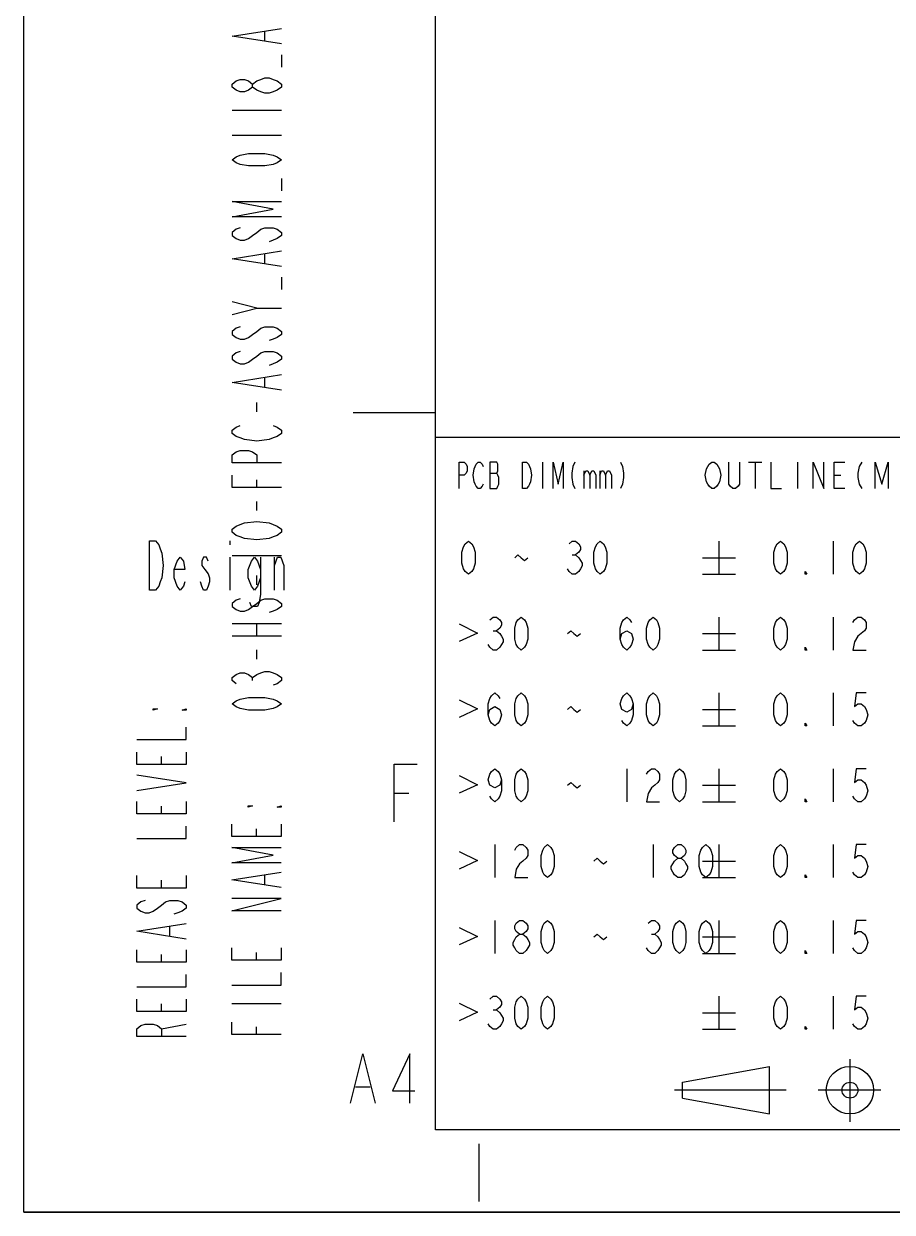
# Model space of a CAD drawing. Header units: millimetres. Extents: x 0 to 210, y 0 to 297.
# Drawn here: x 0 to 52.7, y 0 to 72.1 of the extents above; entities that cross this region are included whole.
import ezdxf

# ---------------------------------------------------------------- set-up
doc = ezdxf.new("R2010")
doc.units = ezdxf.units.MM
doc.header["$LTSCALE"] = 19.36
doc.linetypes.add('CENTER', pattern=[0.6, 0.375, -0.075, 0.075, -0.075])
doc.layers.get('0').update_dxf_attribs({"linetype": 'CONTINUOUS'})
doc.layers.add('DEFAULT_1', color=7, linetype='CENTER')

msp = doc.modelspace()

# ---------------------------------------------------------------- linework, layer by layer
at = {"color": 7}
for p, q in [((0, 0), (0, 297)), ((25, 5), (25, 292)), ((205, 47), (25, 47)), ((39.992, 7.882), (45.272, 8.842)), ((45.272, 5.962), (45.272, 8.842)), ((39.992, 6.922), (39.992, 7.882)), ((39.992, 6.922), (45.272, 5.962)), ((205, 5), (25, 5)), ((0, 0), (210, 0))]:
    msp.add_line(p, q, dxfattribs=at)
at = {"color": 2}
for p, q in [((0, 0), (0, 297)), ((14.643, 71.057), (14.643, 71.62)), ((15.643, 70.213), (15.643, 69.463)), ((12.643, 66.838), (15.643, 66.838)), ((12.643, 65.338), (15.643, 65.338)), ((15.643, 62.713), (15.643, 61.963)), ((14.643, 57.557), (14.643, 58.12)), ((15.643, 56.713), (15.643, 55.963)), ((14.143, 54.838), (12.643, 55.213)), ((14.643, 50.057), (14.643, 50.62)), ((14.143, 48.557), (14.143, 49.12)), ((20, 48.5), (25, 48.5)), ((31.48, 45.5), (31.48, 43.9)), ((44, 45.5), (44.8, 45.5)), ((44.4, 45.5), (44.4, 43.9)), ((46.96, 45.5), (46.96, 43.9)), ((28.3, 44.833), (28.72, 44.833)), ((34, 44.967), (34, 43.9)), ((34.96, 44.967), (34.96, 43.9)), ((49.2, 44.7), (49.6, 44.7)), ((14.143, 43.963), (14.143, 44.432)), ((14.143, 42.557), (14.143, 43.12)), ((12.502, 40.733), (12.502, 40.483)), ((42.2, 40.7), (42.2, 38.7)), ((49.134, 40.7), (49.134, 38.7)), ((12.502, 39.733), (12.502, 37.733)), ((12.643, 39.838), (15.643, 39.838)), ((15.221, 37.733), (15.221, 39.733)), ((33.3, 39.867), (33.5, 39.867)), ((41.2, 39.7), (43.2, 39.7)), ((14.143, 38.057), (14.143, 38.62)), ((41.2, 38.7), (43.2, 38.7)), ((42.2, 36.1), (42.2, 34.1)), ((49.134, 36.1), (49.134, 34.1)), ((12.643, 35.713), (15.643, 35.713)), ((14.143, 34.963), (14.143, 35.713)), ((12.643, 34.963), (15.643, 34.963)), ((28.5, 35.267), (28.7, 35.267)), ((41.2, 35.1), (43.2, 35.1)), ((14.143, 33.557), (14.143, 34.12)), ((41.2, 34.1), (43.2, 34.1)), ((13.893, 32.245), (13.893, 32.432)), ((42.2, 31.5), (42.2, 29.5)), ((49.134, 31.5), (49.134, 29.5)), ((41.2, 30.5), (43.2, 30.5)), ((41.2, 29.5), (43.2, 29.5)), ((8.361, 27.166), (8.361, 27.634)), ((36.6, 26.9), (36.6, 24.9)), ((42.2, 26.9), (42.2, 24.9)), ((49.134, 26.9), (49.134, 24.9)), ((22.491, 25.422), (23.366, 25.422)), ((41.2, 25.9), (43.2, 25.9)), ((8.361, 24.166), (8.361, 24.634)), ((41.2, 24.9), (43.2, 24.9)), ((14.132, 22.782), (14.132, 23.251)), ((28.6, 22.3), (28.6, 20.3)), ((38.2, 22.3), (38.2, 20.3)), ((42.2, 22.3), (42.2, 20.3)), ((49.134, 22.3), (49.134, 20.3)), ((41.2, 21.3), (43.2, 21.3)), ((14.632, 19.876), (14.632, 20.439)), ((41.2, 20.3), (43.2, 20.3)), ((8.361, 19.666), (8.361, 20.134)), ((8.861, 16.759), (8.861, 17.322)), ((28.6, 17.7), (28.6, 15.7)), ((42.2, 17.7), (42.2, 15.7)), ((49.134, 17.7), (49.134, 15.7)), ((38.1, 16.867), (38.3, 16.867)), ((41.2, 16.7), (43.2, 16.7)), ((8.361, 15.166), (8.361, 15.634)), ((14.132, 15.282), (14.132, 15.751)), ((41.2, 15.7), (43.2, 15.7)), ((42.2, 13.1), (42.2, 11.1)), ((49.134, 13.1), (49.134, 11.1)), ((8.361, 12.166), (8.361, 12.634)), ((12.632, 12.657), (15.632, 12.657)), ((28.5, 12.267), (28.7, 12.267)), ((41.2, 12.1), (43.2, 12.1)), ((8.361, 11.134), (9.861, 11.416)), ((14.132, 10.782), (14.132, 11.251)), ((41.2, 11.1), (43.2, 11.1)), ((20.137, 7.615), (21.037, 7.615)), ((27.615, 4.156), (27.615, 0.656)), ((210, 0), (0, 0))]:
    msp.add_line(p, q, dxfattribs=at)
for points in [[(15.643, 70.87), (12.643, 71.338), (15.643, 71.807)], [(13.893, 68.245), (13.643, 68.057), (13.393, 67.963), (13.143, 67.963), (12.893, 68.057), (12.643, 68.245), (12.643, 68.432), (12.893, 68.62), (13.143, 68.713), (13.393, 68.713), (13.643, 68.62), (13.893, 68.432)], [(15.643, 68.245), (15.393, 68.057), (15.143, 67.963), (14.893, 67.87), (14.643, 67.87), (14.393, 67.963), (14.143, 68.057), (13.893, 68.245), (13.893, 68.432), (14.143, 68.62), (14.393, 68.713), (14.643, 68.807), (14.893, 68.807), (15.143, 68.713), (15.393, 68.62), (15.643, 68.432), (15.643, 68.245)], [(15.643, 63.838), (15.393, 63.651), (15.143, 63.557), (14.643, 63.463), (13.643, 63.463), (13.143, 63.557), (12.893, 63.651), (12.643, 63.838), (12.893, 64.026), (13.143, 64.12), (13.643, 64.213), (14.643, 64.213), (15.143, 64.12), (15.393, 64.026), (15.643, 63.838)], [(15.643, 60.37), (12.643, 60.37), (15.143, 60.838), (12.643, 61.307), (15.643, 61.307)], [(13.143, 59.713), (12.893, 59.62), (12.643, 59.432), (12.643, 59.245), (12.893, 59.057), (13.143, 58.963), (13.393, 58.963), (13.643, 59.057), (13.893, 59.245), (14.143, 59.432), (14.393, 59.62), (14.643, 59.713), (15.143, 59.713), (15.393, 59.62), (15.643, 59.432), (15.643, 59.245), (15.393, 59.057), (15.143, 58.963), (14.893, 58.87)], [(15.643, 57.37), (12.643, 57.838), (15.643, 58.307)], [(12.643, 54.463), (14.143, 54.838), (15.643, 54.838)], [(13.143, 53.713), (12.893, 53.62), (12.643, 53.432), (12.643, 53.245), (12.893, 53.057), (13.143, 52.963), (13.393, 52.963), (13.643, 53.057), (13.893, 53.245), (14.143, 53.432), (14.393, 53.62), (14.643, 53.713), (15.143, 53.713), (15.393, 53.62), (15.643, 53.432), (15.643, 53.245), (15.393, 53.057), (15.143, 52.963), (14.893, 52.87)], [(13.143, 52.213), (12.893, 52.12), (12.643, 51.932), (12.643, 51.745), (12.893, 51.557), (13.143, 51.463), (13.393, 51.463), (13.643, 51.557), (13.893, 51.745), (14.143, 51.932), (14.393, 52.12), (14.643, 52.213), (15.143, 52.213), (15.393, 52.12), (15.643, 51.932), (15.643, 51.745), (15.393, 51.557), (15.143, 51.463), (14.893, 51.37)], [(15.643, 49.87), (12.643, 50.338), (15.643, 50.807)], [(15.143, 47.713), (15.393, 47.62), (15.643, 47.432), (15.643, 47.245), (15.393, 47.057), (15.143, 46.963), (14.893, 46.87), (14.143, 46.776), (13.393, 46.87), (13.143, 46.963), (12.893, 47.057), (12.643, 47.245), (12.643, 47.432), (12.893, 47.62), (13.143, 47.713)], [(15.643, 45.463), (12.643, 45.463), (12.643, 45.932), (12.893, 46.12), (13.143, 46.213), (13.643, 46.213), (13.893, 46.12), (14.143, 45.932), (14.143, 45.463)], [(26.44, 43.9), (26.44, 45.5), (26.74, 45.5), (26.86, 45.367), (26.92, 45.233), (26.92, 44.967), (26.86, 44.833), (26.74, 44.7), (26.44, 44.7)], [(27.88, 44.167), (27.82, 44.033), (27.7, 43.9), (27.58, 43.9), (27.46, 44.033), (27.4, 44.167), (27.34, 44.3), (27.28, 44.7), (27.34, 45.1), (27.4, 45.233), (27.46, 45.367), (27.58, 45.5), (27.7, 45.5), (27.82, 45.367), (27.88, 45.233)], [(28.3, 45.5), (28.3, 43.9), (28.72, 43.9), (28.78, 44.033), (28.84, 44.167), (28.84, 44.567), (28.78, 44.7), (28.72, 44.833), (28.78, 44.967), (28.78, 45.367), (28.72, 45.5), (28.3, 45.5)], [(30.28, 45.5), (30.52, 45.5), (30.64, 45.367), (30.7, 45.233), (30.76, 45.1), (30.82, 44.7), (30.76, 44.3), (30.7, 44.167), (30.64, 44.033), (30.52, 43.9), (30.28, 43.9), (30.28, 45.5)], [(32.14, 43.9), (32.14, 45.5), (32.44, 44.167), (32.74, 45.5), (32.74, 43.9)], [(33.46, 45.5), (33.34, 45.233), (33.28, 44.833), (33.28, 44.567), (33.34, 44.167), (33.46, 43.9)], [(36.22, 45.5), (36.34, 45.233), (36.4, 44.833), (36.4, 44.567), (36.34, 44.167), (36.22, 43.9)], [(42.16, 44.167), (42.08, 44.033), (41.92, 43.9), (41.76, 43.9), (41.6, 44.033), (41.52, 44.167), (41.44, 44.3), (41.36, 44.7), (41.44, 45.1), (41.52, 45.233), (41.6, 45.367), (41.76, 45.5), (41.92, 45.5), (42.08, 45.367), (42.16, 45.233), (42.24, 45.1), (42.32, 44.7), (42.24, 44.3), (42.16, 44.167)], [(43.44, 45.5), (43.44, 44.167), (43.36, 44.033), (43.2, 43.9), (43.04, 43.9), (42.88, 44.033), (42.8, 44.167), (42.8, 45.5)], [(45.36, 45.5), (45.36, 43.9), (46, 43.9)], [(47.92, 43.9), (47.92, 45.5), (48.56, 43.9), (48.56, 45.5)], [(49.84, 43.9), (49.2, 43.9), (49.2, 45.5), (49.84, 45.5)], [(50.88, 45.5), (50.72, 45.233), (50.64, 44.833), (50.64, 44.567), (50.72, 44.167), (50.88, 43.9)], [(51.68, 43.9), (51.68, 45.5), (52.08, 44.167), (52.48, 45.5), (52.48, 43.9)], [(15.643, 43.963), (12.643, 43.963), (12.643, 44.713)], [(34, 44.7), (34.12, 44.967), (34.24, 44.967), (34.36, 44.7), (34.36, 43.9)], [(34.36, 44.7), (34.48, 44.967), (34.6, 44.967), (34.72, 44.7), (34.72, 43.9)], [(34.96, 44.7), (35.08, 44.967), (35.2, 44.967), (35.32, 44.7), (35.32, 43.9)], [(35.32, 44.7), (35.44, 44.967), (35.56, 44.967), (35.68, 44.7), (35.68, 43.9)], [(15.143, 41.713), (15.393, 41.62), (15.643, 41.432), (15.643, 41.245), (15.393, 41.057), (15.143, 40.963), (14.893, 40.87), (14.143, 40.776), (13.393, 40.87), (13.143, 40.963), (12.893, 41.057), (12.643, 41.245), (12.643, 41.432), (12.893, 41.62), (13.143, 41.713), (13.393, 41.807), (14.143, 41.901), (14.893, 41.807), (15.143, 41.713)], [(7.627, 40.733), (8.002, 40.733), (8.19, 40.483), (8.283, 40.233), (8.377, 39.983), (8.471, 39.233), (8.377, 38.483), (8.283, 38.233), (8.19, 37.983), (8.002, 37.733), (7.627, 37.733), (7.627, 40.733)], [(27, 38.7), (26.8, 38.867), (26.7, 39.033), (26.6, 39.367), (26.6, 40.033), (26.7, 40.367), (26.8, 40.533), (27, 40.7), (27.2, 40.533), (27.3, 40.367), (27.4, 40.033), (27.4, 39.367), (27.3, 39.033), (27.2, 38.867), (27, 38.7)], [(33.1, 40.533), (33.3, 40.7), (33.5, 40.7), (33.7, 40.533), (33.8, 40.367), (33.8, 40.2), (33.7, 40.033), (33.5, 39.867), (33.7, 39.7), (33.8, 39.533), (33.9, 39.367), (33.9, 39.2), (33.8, 39.033), (33.7, 38.867), (33.5, 38.7), (33.3, 38.7), (33.1, 38.867), (33, 39.033)], [(35, 38.7), (34.8, 38.867), (34.7, 39.033), (34.6, 39.367), (34.6, 40.033), (34.7, 40.367), (34.8, 40.533), (35, 40.7), (35.2, 40.533), (35.3, 40.367), (35.4, 40.033), (35.4, 39.367), (35.3, 39.033), (35.2, 38.867), (35, 38.7)], [(45.934, 38.7), (45.734, 38.867), (45.634, 39.033), (45.534, 39.367), (45.534, 40.033), (45.634, 40.367), (45.734, 40.533), (45.934, 40.7), (46.134, 40.533), (46.234, 40.367), (46.334, 40.033), (46.334, 39.367), (46.234, 39.033), (46.134, 38.867), (45.934, 38.7)], [(50.734, 38.7), (50.534, 38.867), (50.434, 39.033), (50.334, 39.367), (50.334, 40.033), (50.434, 40.367), (50.534, 40.533), (50.734, 40.7), (50.934, 40.533), (51.034, 40.367), (51.134, 40.033), (51.134, 39.367), (51.034, 39.033), (50.934, 38.867), (50.734, 38.7)], [(9.784, 38.233), (9.69, 37.983), (9.502, 37.733), (9.315, 37.983), (9.127, 38.483), (9.127, 38.983), (9.315, 39.483), (9.502, 39.733), (9.69, 39.483), (9.784, 38.983), (9.127, 38.983)], [(11.19, 39.483), (11.096, 39.733), (10.908, 39.733), (10.815, 39.483), (10.815, 39.233), (11.002, 38.983), (11.19, 38.733), (11.284, 38.483), (11.284, 38.233), (11.19, 37.983), (11.096, 37.733), (10.908, 37.733), (10.815, 37.983), (10.721, 38.233)], [(14.377, 38.483), (14.19, 37.983), (14.002, 37.733), (13.815, 37.983), (13.627, 38.483), (13.627, 38.983), (13.815, 39.483), (14.002, 39.733), (14.19, 39.483), (14.377, 38.983)], [(14.377, 39.733), (14.377, 37.483), (14.283, 36.983), (14.19, 36.733), (13.815, 36.733), (13.721, 36.983)], [(15.221, 39.233), (15.409, 39.733), (15.596, 39.733), (15.784, 39.233), (15.784, 37.733)], [(29.8, 39.7), (30, 39.867), (30.2, 39.7), (30.4, 39.533), (30.6, 39.7)], [(47.534, 38.7), (47.434, 38.7), (47.434, 38.867), (47.534, 38.7)], [(13.143, 37.213), (12.893, 37.12), (12.643, 36.932), (12.643, 36.745), (12.893, 36.557), (13.143, 36.463), (13.393, 36.463), (13.643, 36.557), (13.893, 36.745), (14.143, 36.932), (14.393, 37.12), (14.643, 37.213), (15.143, 37.213), (15.393, 37.12), (15.643, 36.932), (15.643, 36.745), (15.393, 36.557), (15.143, 36.463), (14.893, 36.37)], [(28.3, 35.933), (28.5, 36.1), (28.7, 36.1), (28.9, 35.933), (29, 35.767), (29, 35.6), (28.9, 35.433), (28.7, 35.267), (28.9, 35.1), (29, 34.933), (29.1, 34.767), (29.1, 34.6), (29, 34.433), (28.9, 34.267), (28.7, 34.1), (28.5, 34.1), (28.3, 34.267), (28.2, 34.433)], [(30.2, 34.1), (30, 34.267), (29.9, 34.433), (29.8, 34.767), (29.8, 35.433), (29.9, 35.767), (30, 35.933), (30.2, 36.1), (30.4, 35.933), (30.5, 35.767), (30.6, 35.433), (30.6, 34.767), (30.5, 34.433), (30.4, 34.267), (30.2, 34.1)], [(36.2, 34.767), (36.3, 35.1), (36.6, 35.267), (36.9, 35.1), (37, 34.767), (36.9, 34.433), (36.8, 34.267), (36.6, 34.1), (36.4, 34.267), (36.3, 34.433), (36.2, 34.767), (36.2, 35.433), (36.3, 35.767), (36.4, 35.933), (36.6, 36.1), (36.8, 35.933), (36.9, 35.767)], [(38.2, 34.1), (38, 34.267), (37.9, 34.433), (37.8, 34.767), (37.8, 35.433), (37.9, 35.767), (38, 35.933), (38.2, 36.1), (38.4, 35.933), (38.5, 35.767), (38.6, 35.433), (38.6, 34.767), (38.5, 34.433), (38.4, 34.267), (38.2, 34.1)], [(45.934, 34.1), (45.734, 34.267), (45.634, 34.433), (45.534, 34.767), (45.534, 35.433), (45.634, 35.767), (45.734, 35.933), (45.934, 36.1), (46.134, 35.933), (46.234, 35.767), (46.334, 35.433), (46.334, 34.767), (46.234, 34.433), (46.134, 34.267), (45.934, 34.1)], [(50.334, 35.767), (50.434, 35.933), (50.634, 36.1), (50.834, 36.1), (51.034, 35.933), (51.134, 35.767), (51.134, 35.433), (51.034, 35.267), (50.834, 35.1), (50.634, 34.933), (50.434, 34.6), (50.334, 34.1), (51.134, 34.1)], [(26.429, 35.681), (27.534, 35.132), (26.429, 34.616)], [(33, 35.1), (33.2, 35.267), (33.4, 35.1), (33.6, 34.933), (33.8, 35.1)], [(47.534, 34.1), (47.434, 34.1), (47.434, 34.267), (47.534, 34.1)], [(12.893, 32.057), (12.643, 32.245), (12.643, 32.432), (12.893, 32.62), (13.143, 32.713), (13.393, 32.713), (13.643, 32.62), (13.893, 32.432), (14.143, 32.62), (14.393, 32.713), (14.643, 32.807), (14.893, 32.807), (15.143, 32.713), (15.393, 32.62), (15.643, 32.432), (15.643, 32.245), (15.393, 32.057), (15.143, 31.963)], [(15.643, 30.838), (15.393, 30.651), (15.143, 30.557), (14.643, 30.463), (13.643, 30.463), (13.143, 30.557), (12.893, 30.651), (12.643, 30.838), (12.893, 31.026), (13.143, 31.12), (13.643, 31.213), (14.643, 31.213), (15.143, 31.12), (15.393, 31.026), (15.643, 30.838)], [(26.429, 31.081), (27.534, 30.532), (26.429, 30.016)], [(28.2, 30.167), (28.3, 30.5), (28.6, 30.667), (28.9, 30.5), (29, 30.167), (28.9, 29.833), (28.8, 29.667), (28.6, 29.5), (28.4, 29.667), (28.3, 29.833), (28.2, 30.167), (28.2, 30.833), (28.3, 31.167), (28.4, 31.333), (28.6, 31.5), (28.8, 31.333), (28.9, 31.167)], [(30.2, 29.5), (30, 29.667), (29.9, 29.833), (29.8, 30.167), (29.8, 30.833), (29.9, 31.167), (30, 31.333), (30.2, 31.5), (30.4, 31.333), (30.5, 31.167), (30.6, 30.833), (30.6, 30.167), (30.5, 29.833), (30.4, 29.667), (30.2, 29.5)], [(37, 30.833), (36.9, 30.5), (36.6, 30.333), (36.3, 30.5), (36.2, 30.833), (36.3, 31.167), (36.4, 31.333), (36.6, 31.5), (36.8, 31.333), (36.9, 31.167), (37, 30.833), (37, 30.167), (36.9, 29.833), (36.8, 29.667), (36.6, 29.5), (36.4, 29.667), (36.3, 29.833)], [(38.2, 29.5), (38, 29.667), (37.9, 29.833), (37.8, 30.167), (37.8, 30.833), (37.9, 31.167), (38, 31.333), (38.2, 31.5), (38.4, 31.333), (38.5, 31.167), (38.6, 30.833), (38.6, 30.167), (38.5, 29.833), (38.4, 29.667), (38.2, 29.5)], [(45.934, 29.5), (45.734, 29.667), (45.634, 29.833), (45.534, 30.167), (45.534, 30.833), (45.634, 31.167), (45.734, 31.333), (45.934, 31.5), (46.134, 31.333), (46.234, 31.167), (46.334, 30.833), (46.334, 30.167), (46.234, 29.833), (46.134, 29.667), (45.934, 29.5)], [(51.134, 31.5), (50.534, 31.5), (50.434, 30.667), (50.634, 30.833), (50.834, 30.833), (51.034, 30.667), (51.134, 30.5), (51.234, 30.167), (51.134, 29.833), (51.034, 29.667), (50.834, 29.5), (50.634, 29.5), (50.434, 29.667), (50.334, 29.833)], [(7.861, 30.541), (8.111, 30.541), (7.861, 30.447), (7.861, 30.541)], [(9.861, 30.541), (9.861, 30.447), (9.611, 30.447), (9.861, 30.541)], [(33, 30.5), (33.2, 30.667), (33.4, 30.5), (33.6, 30.333), (33.8, 30.5)], [(47.534, 29.5), (47.434, 29.5), (47.434, 29.667), (47.534, 29.5)], [(6.861, 28.666), (9.861, 28.666), (9.861, 29.416)], [(9.861, 27.916), (9.861, 27.166), (6.861, 27.166), (6.861, 27.916)], [(22.491, 23.672), (22.491, 27.172), (23.891, 27.172)], [(29, 26.233), (28.9, 25.9), (28.6, 25.733), (28.3, 25.9), (28.2, 26.233), (28.3, 26.567), (28.4, 26.733), (28.6, 26.9), (28.8, 26.733), (28.9, 26.567), (29, 26.233), (29, 25.567), (28.9, 25.233), (28.8, 25.067), (28.6, 24.9), (28.4, 25.067), (28.3, 25.233)], [(30.2, 24.9), (30, 25.067), (29.9, 25.233), (29.8, 25.567), (29.8, 26.233), (29.9, 26.567), (30, 26.733), (30.2, 26.9), (30.4, 26.733), (30.5, 26.567), (30.6, 26.233), (30.6, 25.567), (30.5, 25.233), (30.4, 25.067), (30.2, 24.9)], [(37.8, 26.567), (37.9, 26.733), (38.1, 26.9), (38.3, 26.9), (38.5, 26.733), (38.6, 26.567), (38.6, 26.233), (38.5, 26.067), (38.3, 25.9), (38.1, 25.733), (37.9, 25.4), (37.8, 24.9), (38.6, 24.9)], [(39.8, 24.9), (39.6, 25.067), (39.5, 25.233), (39.4, 25.567), (39.4, 26.233), (39.5, 26.567), (39.6, 26.733), (39.8, 26.9), (40, 26.733), (40.1, 26.567), (40.2, 26.233), (40.2, 25.567), (40.1, 25.233), (40, 25.067), (39.8, 24.9)], [(45.934, 24.9), (45.734, 25.067), (45.634, 25.233), (45.534, 25.567), (45.534, 26.233), (45.634, 26.567), (45.734, 26.733), (45.934, 26.9), (46.134, 26.733), (46.234, 26.567), (46.334, 26.233), (46.334, 25.567), (46.234, 25.233), (46.134, 25.067), (45.934, 24.9)], [(51.134, 26.9), (50.534, 26.9), (50.434, 26.067), (50.634, 26.233), (50.834, 26.233), (51.034, 26.067), (51.134, 25.9), (51.234, 25.567), (51.134, 25.233), (51.034, 25.067), (50.834, 24.9), (50.634, 24.9), (50.434, 25.067), (50.334, 25.233)], [(6.861, 25.572), (9.861, 26.041), (6.861, 26.509)], [(26.429, 26.481), (27.534, 25.932), (26.429, 25.416)], [(33, 25.9), (33.2, 26.067), (33.4, 25.9), (33.6, 25.733), (33.8, 25.9)], [(9.861, 24.916), (9.861, 24.166), (6.861, 24.166), (6.861, 24.916)], [(13.632, 24.657), (13.882, 24.657), (13.632, 24.564), (13.632, 24.657)], [(15.632, 24.657), (15.632, 24.564), (15.382, 24.564), (15.632, 24.657)], [(47.534, 24.9), (47.434, 24.9), (47.434, 25.067), (47.534, 24.9)], [(6.861, 22.666), (9.861, 22.666), (9.861, 23.416)], [(15.632, 23.532), (15.632, 22.782), (12.632, 22.782), (12.632, 23.532)], [(15.632, 21.189), (12.632, 21.189), (15.132, 21.657), (12.632, 22.126), (15.632, 22.126)], [(26.429, 21.881), (27.534, 21.332), (26.429, 20.816)], [(29.8, 21.967), (29.9, 22.133), (30.1, 22.3), (30.3, 22.3), (30.5, 22.133), (30.6, 21.967), (30.6, 21.633), (30.5, 21.467), (30.3, 21.3), (30.1, 21.133), (29.9, 20.8), (29.8, 20.3), (30.6, 20.3)], [(31.8, 20.3), (31.6, 20.467), (31.5, 20.633), (31.4, 20.967), (31.4, 21.633), (31.5, 21.967), (31.6, 22.133), (31.8, 22.3), (32, 22.133), (32.1, 21.967), (32.2, 21.633), (32.2, 20.967), (32.1, 20.633), (32, 20.467), (31.8, 20.3)], [(39.7, 21.467), (39.5, 21.633), (39.4, 21.8), (39.4, 21.967), (39.5, 22.133), (39.7, 22.3), (39.9, 22.3), (40.1, 22.133), (40.2, 21.967), (40.2, 21.8), (40.1, 21.633), (39.9, 21.467)], [(41.4, 20.3), (41.2, 20.467), (41.1, 20.633), (41, 20.967), (41, 21.633), (41.1, 21.967), (41.2, 22.133), (41.4, 22.3), (41.6, 22.133), (41.7, 21.967), (41.8, 21.633), (41.8, 20.967), (41.7, 20.633), (41.6, 20.467), (41.4, 20.3)], [(45.934, 20.3), (45.734, 20.467), (45.634, 20.633), (45.534, 20.967), (45.534, 21.633), (45.634, 21.967), (45.734, 22.133), (45.934, 22.3), (46.134, 22.133), (46.234, 21.967), (46.334, 21.633), (46.334, 20.967), (46.234, 20.633), (46.134, 20.467), (45.934, 20.3)], [(51.134, 22.3), (50.534, 22.3), (50.434, 21.467), (50.634, 21.633), (50.834, 21.633), (51.034, 21.467), (51.134, 21.3), (51.234, 20.967), (51.134, 20.633), (51.034, 20.467), (50.834, 20.3), (50.634, 20.3), (50.434, 20.467), (50.334, 20.633)], [(34.6, 21.3), (34.8, 21.467), (35, 21.3), (35.2, 21.133), (35.4, 21.3)], [(39.7, 20.3), (39.5, 20.467), (39.4, 20.633), (39.3, 20.8), (39.3, 20.967), (39.4, 21.133), (39.5, 21.3), (39.7, 21.467), (39.9, 21.467), (40.1, 21.3), (40.2, 21.133), (40.3, 20.967), (40.3, 20.8), (40.2, 20.633), (40.1, 20.467), (39.9, 20.3), (39.7, 20.3)], [(9.861, 20.416), (9.861, 19.666), (6.861, 19.666), (6.861, 20.416)], [(15.632, 19.689), (12.632, 20.157), (15.632, 20.626)], [(47.534, 20.3), (47.434, 20.3), (47.434, 20.467), (47.534, 20.3)], [(7.361, 18.916), (7.111, 18.822), (6.861, 18.634), (6.861, 18.447), (7.111, 18.259), (7.361, 18.166), (7.611, 18.166), (7.861, 18.259), (8.111, 18.447), (8.361, 18.634), (8.611, 18.822), (8.861, 18.916), (9.361, 18.916), (9.611, 18.822), (9.861, 18.634), (9.861, 18.447), (9.611, 18.259), (9.361, 18.166), (9.111, 18.072)], [(15.632, 18.282), (12.632, 18.282), (15.632, 19.032), (12.632, 19.032)], [(9.861, 16.572), (6.861, 17.041), (9.861, 17.509)], [(30.1, 16.867), (29.9, 17.033), (29.8, 17.2), (29.8, 17.367), (29.9, 17.533), (30.1, 17.7), (30.3, 17.7), (30.5, 17.533), (30.6, 17.367), (30.6, 17.2), (30.5, 17.033), (30.3, 16.867)], [(31.8, 15.7), (31.6, 15.867), (31.5, 16.033), (31.4, 16.367), (31.4, 17.033), (31.5, 17.367), (31.6, 17.533), (31.8, 17.7), (32, 17.533), (32.1, 17.367), (32.2, 17.033), (32.2, 16.367), (32.1, 16.033), (32, 15.867), (31.8, 15.7)], [(37.9, 17.533), (38.1, 17.7), (38.3, 17.7), (38.5, 17.533), (38.6, 17.367), (38.6, 17.2), (38.5, 17.033), (38.3, 16.867), (38.5, 16.7), (38.6, 16.533), (38.7, 16.367), (38.7, 16.2), (38.6, 16.033), (38.5, 15.867), (38.3, 15.7), (38.1, 15.7), (37.9, 15.867), (37.8, 16.033)], [(39.8, 15.7), (39.6, 15.867), (39.5, 16.033), (39.4, 16.367), (39.4, 17.033), (39.5, 17.367), (39.6, 17.533), (39.8, 17.7), (40, 17.533), (40.1, 17.367), (40.2, 17.033), (40.2, 16.367), (40.1, 16.033), (40, 15.867), (39.8, 15.7)], [(41.4, 15.7), (41.2, 15.867), (41.1, 16.033), (41, 16.367), (41, 17.033), (41.1, 17.367), (41.2, 17.533), (41.4, 17.7), (41.6, 17.533), (41.7, 17.367), (41.8, 17.033), (41.8, 16.367), (41.7, 16.033), (41.6, 15.867), (41.4, 15.7)], [(45.934, 15.7), (45.734, 15.867), (45.634, 16.033), (45.534, 16.367), (45.534, 17.033), (45.634, 17.367), (45.734, 17.533), (45.934, 17.7), (46.134, 17.533), (46.234, 17.367), (46.334, 17.033), (46.334, 16.367), (46.234, 16.033), (46.134, 15.867), (45.934, 15.7)], [(51.134, 17.7), (50.534, 17.7), (50.434, 16.867), (50.634, 17.033), (50.834, 17.033), (51.034, 16.867), (51.134, 16.7), (51.234, 16.367), (51.134, 16.033), (51.034, 15.867), (50.834, 15.7), (50.634, 15.7), (50.434, 15.867), (50.334, 16.033)], [(26.429, 17.281), (27.534, 16.732), (26.429, 16.216)], [(30.1, 15.7), (29.9, 15.867), (29.8, 16.033), (29.7, 16.2), (29.7, 16.367), (29.8, 16.533), (29.9, 16.7), (30.1, 16.867), (30.3, 16.867), (30.5, 16.7), (30.6, 16.533), (30.7, 16.367), (30.7, 16.2), (30.6, 16.033), (30.5, 15.867), (30.3, 15.7), (30.1, 15.7)], [(34.6, 16.7), (34.8, 16.867), (35, 16.7), (35.2, 16.533), (35.4, 16.7)], [(9.861, 15.916), (9.861, 15.166), (6.861, 15.166), (6.861, 15.916)], [(15.632, 16.032), (15.632, 15.282), (12.632, 15.282), (12.632, 16.032)], [(47.534, 15.7), (47.434, 15.7), (47.434, 15.867), (47.534, 15.7)], [(12.632, 13.782), (15.632, 13.782), (15.632, 14.532)], [(6.861, 13.666), (9.861, 13.666), (9.861, 14.416)], [(28.3, 12.933), (28.5, 13.1), (28.7, 13.1), (28.9, 12.933), (29, 12.767), (29, 12.6), (28.9, 12.433), (28.7, 12.267), (28.9, 12.1), (29, 11.933), (29.1, 11.767), (29.1, 11.6), (29, 11.433), (28.9, 11.267), (28.7, 11.1), (28.5, 11.1), (28.3, 11.267), (28.2, 11.433)], [(30.2, 11.1), (30, 11.267), (29.9, 11.433), (29.8, 11.767), (29.8, 12.433), (29.9, 12.767), (30, 12.933), (30.2, 13.1), (30.4, 12.933), (30.5, 12.767), (30.6, 12.433), (30.6, 11.767), (30.5, 11.433), (30.4, 11.267), (30.2, 11.1)], [(31.8, 11.1), (31.6, 11.267), (31.5, 11.433), (31.4, 11.767), (31.4, 12.433), (31.5, 12.767), (31.6, 12.933), (31.8, 13.1), (32, 12.933), (32.1, 12.767), (32.2, 12.433), (32.2, 11.767), (32.1, 11.433), (32, 11.267), (31.8, 11.1)], [(45.934, 11.1), (45.734, 11.267), (45.634, 11.433), (45.534, 11.767), (45.534, 12.433), (45.634, 12.767), (45.734, 12.933), (45.934, 13.1), (46.134, 12.933), (46.234, 12.767), (46.334, 12.433), (46.334, 11.767), (46.234, 11.433), (46.134, 11.267), (45.934, 11.1)], [(51.134, 13.1), (50.534, 13.1), (50.434, 12.267), (50.634, 12.433), (50.834, 12.433), (51.034, 12.267), (51.134, 12.1), (51.234, 11.767), (51.134, 11.433), (51.034, 11.267), (50.834, 11.1), (50.634, 11.1), (50.434, 11.267), (50.334, 11.433)], [(9.861, 12.916), (9.861, 12.166), (6.861, 12.166), (6.861, 12.916)], [(26.429, 12.681), (27.534, 12.132), (26.429, 11.616)], [(9.861, 10.666), (6.861, 10.666), (6.861, 11.134), (7.111, 11.322), (7.361, 11.416), (7.861, 11.416), (8.111, 11.322), (8.361, 11.134), (8.361, 10.666)], [(15.632, 10.782), (12.632, 10.782), (12.632, 11.532)], [(47.534, 11.1), (47.434, 11.1), (47.434, 11.267), (47.534, 11.1)], [(19.837, 6.615), (20.587, 9.615), (21.337, 6.615)], [(23.437, 6.615), (23.437, 9.615), (22.387, 7.365), (23.737, 7.365)]]:
    msp.add_lwpolyline(points, dxfattribs=at)
at = {"color": 7}
for radius in [1.44, 0.48]:
    msp.add_circle((50.152, 7.402), radius, dxfattribs=at)
at = {"layer": 'DEFAULT_1', "color": 2, "linetype": 'CENTER'}
for p, q in [((50.152, 9.282), (50.152, 5.482)), ((46.28, 7.402), (39.512, 7.402)), ((52.032, 7.402), (48.232, 7.402))]:
    msp.add_line(p, q, dxfattribs=at)

doc.saveas('drawing.dxf')
